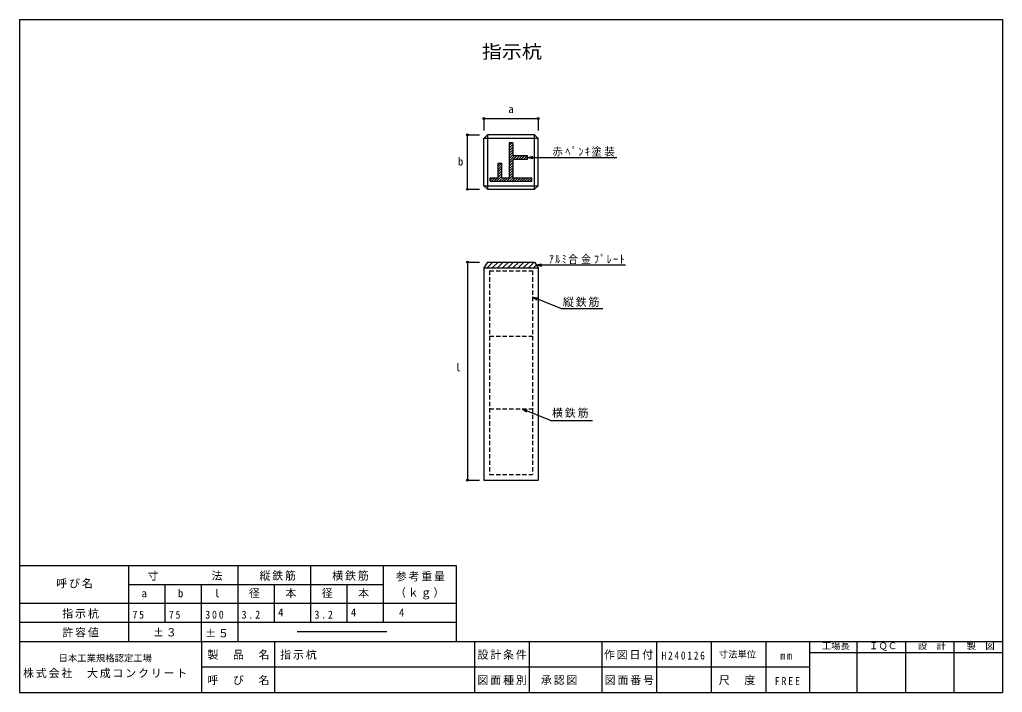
# Model space of a CAD drawing. Units: millimetres, scale not verified. Extents: x -675 to 675, y -475 to 450.
import ezdxf
from ezdxf.enums import TextEntityAlignment as Align

# ---------------------------------------------------------------- set-up
doc = ezdxf.new("R2010")
doc.units = ezdxf.units.MM
doc.header["$LTSCALE"] = 5
doc.header["$PDMODE"] = 32
doc.header["$PDSIZE"] = 2.5
doc.linetypes.add('DASHED1', pattern=[1.8, 1.2, -0.6])
for name, color, linetype in [('0-1', 7, 'Continuous'), ('0-2', 7, 'DASHED1'), ('0-3', 7, 'Continuous'), ('F-0', 2, 'Continuous')]:
    doc.layers.add(name, color=color, linetype=linetype)
doc.styles.add('ＭＳ ゴシック', font='')
doc.styles.get('ＭＳ ゴシック').set_extended_font_data('MS Gothic')

msp = doc.modelspace()

# ---------------------------------------------------------------- linework, layer by layer
at = {"layer": '0-1', "color": 3}
for p, q in [((-32.5, 291.679), (-37.5, 286.679)), ((-37.5, 221.679), (-37.5, 286.679)), ((37.5, 286.679), (-37.5, 286.679)), ((32.5, 291.679), (-32.5, 291.679)), ((-32.5, 291.679), (-32.5, 216.679)), ((32.5, 291.679), (37.5, 286.679)), ((32.5, 216.679), (32.5, 291.679)), ((37.5, 221.679), (37.5, 286.679)), ((2.5, 280.679), (-2.5, 280.679)), ((-2.5, 280.679), (-2.5, 232.679)), ((2.5, 280.679), (2.5, 262.679)), ((22.5, 262.679), (2.5, 262.679)), ((22.5, 257.679), (22.5, 262.679)), ((-12.5, 232.679), (-12.5, 252.679)), ((-28.5, 227.679), (-28.5, 232.679)), ((-28.5, 232.679), (-17.5, 232.679)), ((-12.5, 232.679), (-2.5, 232.679)), ((2.5, 232.679), (28.5, 232.679)), ((-32.5, 216.679), (-37.5, 221.679)), ((-37.5, 221.679), (37.5, 221.679)), ((-32.5, 216.679), (32.5, 216.679)), ((37.5, 221.679), (32.5, 216.679)), ((-37.5, 108.679), (37.5, 108.679)), ((-33.643, 114.849), (-31.814, 116.679)), ((-32.743, 108.679), (-24.743, 116.679)), ((-32.5, 116.679), (32.5, 116.679)), ((-25.672, 108.679), (-17.672, 116.679)), ((-18.601, 108.679), (-10.601, 116.679)), ((-11.53, 108.679), (-3.53, 116.679)), ((-4.459, 108.679), (3.541, 116.679)), ((2.613, 108.679), (10.613, 116.679)), ((9.684, 108.679), (17.684, 116.679)), ((16.755, 108.679), (24.755, 116.679)), ((23.826, 108.679), (31.826, 116.679)), ((30.897, 108.679), (34.96, 112.742)), ((-37.5, -183.321), (37.5, -183.321))]:
    msp.add_line(p, q, dxfattribs=at)
at = {"layer": '0-1'}
for p, q in [((-2.5, 276.807), (1.371, 280.679)), ((-2.5, 280.343), (-2.164, 280.679)), ((-2.5, 273.272), (2.5, 278.272)), ((-2.5, 269.736), (2.5, 274.736)), ((-2.5, 266.201), (2.5, 271.201)), ((-2.5, 262.665), (2.5, 267.665)), ((-2.5, 259.13), (2.5, 264.13)), ((-2.5, 255.594), (4.585, 262.679)), ((-2.5, 252.059), (2.5, 257.059)), ((3.12, 257.679), (8.12, 262.679)), ((6.656, 257.679), (11.656, 262.679)), ((10.191, 257.679), (15.191, 262.679)), ((13.727, 257.679), (18.727, 262.679)), ((17.262, 257.679), (22.262, 262.679)), ((20.798, 257.679), (22.5, 259.381)), ((-17.5, 251.201), (-16.022, 252.679)), ((-17.5, 247.665), (-12.5, 252.665)), ((-17.5, 244.13), (-12.5, 249.13)), ((-17.5, 240.594), (-12.5, 245.594)), ((-2.5, 248.523), (2.5, 253.523)), ((-2.5, 244.987), (2.5, 249.987)), ((-2.5, 241.452), (2.5, 246.452)), ((-28.5, 229.594), (-25.415, 232.679)), ((-26.88, 227.679), (-21.88, 232.679)), ((-23.344, 227.679), (-18.344, 232.679)), ((-19.809, 227.679), (-12.5, 234.987)), ((-17.5, 237.059), (-12.5, 242.059)), ((-17.5, 233.523), (-12.5, 238.523)), ((-16.273, 227.679), (-11.273, 232.679)), ((-12.738, 227.679), (-7.738, 232.679)), ((-9.202, 227.679), (-4.202, 232.679)), ((-5.667, 227.679), (2.5, 235.845)), ((-2.5, 237.916), (2.5, 242.916)), ((-2.5, 234.381), (2.5, 239.381)), ((-2.131, 227.679), (2.869, 232.679)), ((1.404, 227.679), (6.404, 232.679)), ((4.94, 227.679), (9.94, 232.679)), ((8.475, 227.679), (13.475, 232.679)), ((12.011, 227.679), (17.011, 232.679)), ((15.547, 227.679), (20.547, 232.679)), ((19.082, 227.679), (24.082, 232.679)), ((22.618, 227.679), (27.618, 232.679)), ((26.153, 227.679), (28.5, 230.026))]:
    msp.add_line(p, q, dxfattribs=at)
at = {"layer": '0-1', "color": 3}
for points in [[(22.5, 257.679), (2.5, 257.679), (2.5, 232.679)], [(-17.5, 232.679), (-17.5, 252.679), (-12.5, 252.679)], [(-28.5, 227.679), (28.5, 227.679), (28.5, 232.679)], [(-32.5, 116.679), (-37.5, 108.679), (-37.5, -183.321)], [(32.5, 116.679), (37.5, 108.679), (37.5, -183.321)]]:
    msp.add_lwpolyline(points, dxfattribs=at)
at = {"layer": '0-2'}
for p, q in [((-29.5, 104.679), (-29.5, -175.321)), ((-29.5, 14.679), (29.5, 14.679)), ((-29.5, -85.321), (29.5, -85.321)), ((-29.5, -175.321), (29.5, -175.321))]:
    msp.add_line(p, q, dxfattribs=at)
msp.add_lwpolyline([(-29.5, 104.679), (29.5, 104.679), (29.5, -175.321)], dxfattribs=at)
at = {"layer": '0-3'}
for p, q in [((-37.5, 314.073), (37.5, 314.073)), ((-37.5, 314.073), (-37.5, 297.433)), ((37.5, 314.073), (37.5, 297.433)), ((-59.894, 216.679), (-59.894, 291.679)), ((-59.894, 291.679), (-43.254, 291.679)), ((22.869, 260.59), (29.825, 262.06)), ((22.869, 260.59), (29.825, 259.12)), ((22.869, 260.59), (145.235, 260.59)), ((-59.894, 216.679), (-43.254, 216.679)), ((-59.894, 116.679), (-59.894, -183.321)), ((-59.894, 116.679), (-43.254, 116.679)), ((35, 112.679), (41.956, 114.148)), ((35, 112.679), (41.956, 111.209)), ((35, 112.679), (157.365, 112.679)), ((29.89, 68.419), (35.358, 64.64)), ((68.309, 52.783), (126.002, 52.783)), ((15.736, -85.388), (21.204, -89.167)), ((54.156, -101.024), (111.89, -101.024)), ((-59.894, -183.321), (-43.254, -183.321)), ((-75, -301), (-675, -301)), ((-525, -405), (-525, -301)), ((-375, -405), (-375, -301)), ((-275, -379), (-275, -301)), ((-175, -379), (-175, -301)), ((-75, -405), (-75, -301)), ((-175, -327), (-525, -327)), ((-475, -379), (-475, -327)), ((-425, -405), (-425, -327)), ((-325, -379), (-325, -327)), ((-225, -379), (-225, -327)), ((-75, -353), (-675, -353)), ((-75, -379), (-675, -379)), ((-170.365, -392), (-293.866, -392))]:
    msp.add_line(p, q, dxfattribs=at)
for points in [[(68.309, 52.783), (29.89, 68.419), (36.443, 67.305)], [(54.156, -101.024), (15.736, -85.388), (22.289, -86.501)]]:
    msp.add_lwpolyline(points, dxfattribs=at)
for p in [(-37.5, 314.073), (37.5, 314.073), (-59.894, 291.679), (-59.894, 216.679), (-59.894, 116.679), (-59.894, -183.321)]:
    msp.add_point(p, dxfattribs=at)
at = {"layer": 'F-0'}
for p, q in [((-675, 450), (-675, -475)), ((-675, 450), (675, 450)), ((675, 450), (675, -475)), ((-675, -405), (675, -405)), ((-425, -405), (-425, -475)), ((-325, -405), (-325, -475)), ((-50, -405), (-50, -475)), ((25, -405), (25, -475)), ((125, -405), (125, -475)), ((200, -405), (200, -475)), ((275, -405), (275, -475)), ((350, -405), (350, -475)), ((410, -405), (410, -475)), ((475, -405), (475, -475)), ((542, -405), (542, -475)), ((608.5, -405), (608.5, -475)), ((410, -420), (675, -420)), ((-425, -440), (410, -440)), ((-675, -475), (675, -475))]:
    msp.add_line(p, q, dxfattribs=at)

# ---------------------------------------------------------------- texts
at = {"layer": '0-3', "color": 3, "style": 'ＭＳ ゴシック', "width": 1.1}
msp.add_text('指示杭', height=18.33, dxfattribs=at).set_placement((-40.021, 391.251), align=Align.BOTTOM_LEFT)
at = {"layer": '0-3', "style": 'ＭＳ ゴシック'}
for s, p in [('a', (-3.869, 318.452)), ('b', (-72.979, 246.144)), ('l', (-76.533, -36.789)), ('a', (-507.616, -347.5)), ('b', (-457.616, -347.5)), ('l', (-407.616, -347.5)), ('径', (-359.942, -347.5)), ('本', (-309.942, -347.5)), ('径', (-259.942, -347.5)), ('本', (-209.942, -347.5)), ('4', (-320, -373.8)), ('4', (-220, -373.8)), ('4', (-153.94, -374.066))]:
    msp.add_text(s, height=11, dxfattribs=at).set_placement(p, align=Align.BOTTOM_LEFT)
at = {"layer": '0-3', "char_height": 11, "attachment_point": 7, "style": 'ＭＳ ゴシック'}
for s, insert in [('\\T1.25;\\W0.95;赤ﾍﾟﾝｷ塗装', (56.957, 261.698)), ('\\T1.31;\\W0.9;ｱﾙﾐ合金ﾌﾟﾚｰﾄ', (52.054, 113.825)), ('\\T1.17;縦鉄筋', (71.334, 54.805)), ('\\T1.17;横鉄筋', (56.326, -97.576)), ('\\T1.17;寸\u3000\u3000\u3000\u3000法', (-499.201, -321.5)), ('\\T1.17;縦鉄筋', (-345.54, -321.46)), ('\\T1.17;横鉄筋', (-245.54, -321.46)), ('\\T1.17;参考重量', (-158.382, -322.449)), ('\\T1.17;呼び名', (-624.63, -331.994)), ('\\T1.17;（ｋｇ）', (-159.296, -347.153)), ('\\T1.17;指示杭', (-616.386, -373.5)), ('\\T1.36;\\W0.9;75', (-520, -373.8)), ('\\T1.36;\\W0.9;75', (-470, -373.8)), ('\\T1.38;\\W0.9;300', (-420, -373.8)), ('\\T1.38;\\W0.9;3.2', (-370, -373.8)), ('\\T1.38;\\W0.9;3.2', (-270, -373.8)), ('\\T1.17;許容値', (-616.386, -399.5)), ('\\T1.17;±３', (-491.759, -398.291)), ('\\T1.17;±５', (-420, -399.5))]:
    msp.add_mtext(s, dxfattribs=dict(at, insert=insert))
at = {"layer": 'F-0', "color": 4, "style": 'ＭＳ ゴシック'}
for s, p in [('寸法単位', (285.438, -430)), ('工場長', (426.973, -418.379)), ('ＩＱＣ', (491.973, -418.379)), ('設\u3000計', (558.973, -418.379)), ('製\u3000図', (625.974, -418.379)), ('日本工業規格認定工場', (-621.555, -435.305))]:
    msp.add_text(s, height=9.164, dxfattribs=at).set_placement(p, align=Align.BOTTOM_LEFT)
at = {"layer": 'F-0', "color": 7, "char_height": 11, "attachment_point": 7, "style": 'ＭＳ ゴシック'}
for s, insert in [('\\T1.17;製\u3000品\u3000名', (-417.083, -430)), ('\\T1.17;指示杭', (-317.083, -430)), ('\\T1.17;設計条件', (-46.024, -430)), ('\\T1.17;作図日付', (127.678, -430)), ('\\T1.39;\\W0.85;H240126', (206.897, -430)), ('\\T1.36;\\W0.9;mm', (370.077, -430)), ('\\T1.17;株式会社\u3000大成コンクリート', (-670.307, -455.508)), ('\\T1.17;呼\u3000び\u3000名', (-417.083, -465)), ('\\T1.17;図面種別', (-46.024, -465)), ('\\T1.17;承認図', (41.095, -465)), ('\\T1.17;図面番号', (128.691, -465)), ('\\T1.17;尺\u3000度', (285.438, -465)), ('\\T1.38;\\W0.9;FREE', (362.301, -465))]:
    msp.add_mtext(s, dxfattribs=dict(at, insert=insert))

doc.saveas('drawing.dxf')
